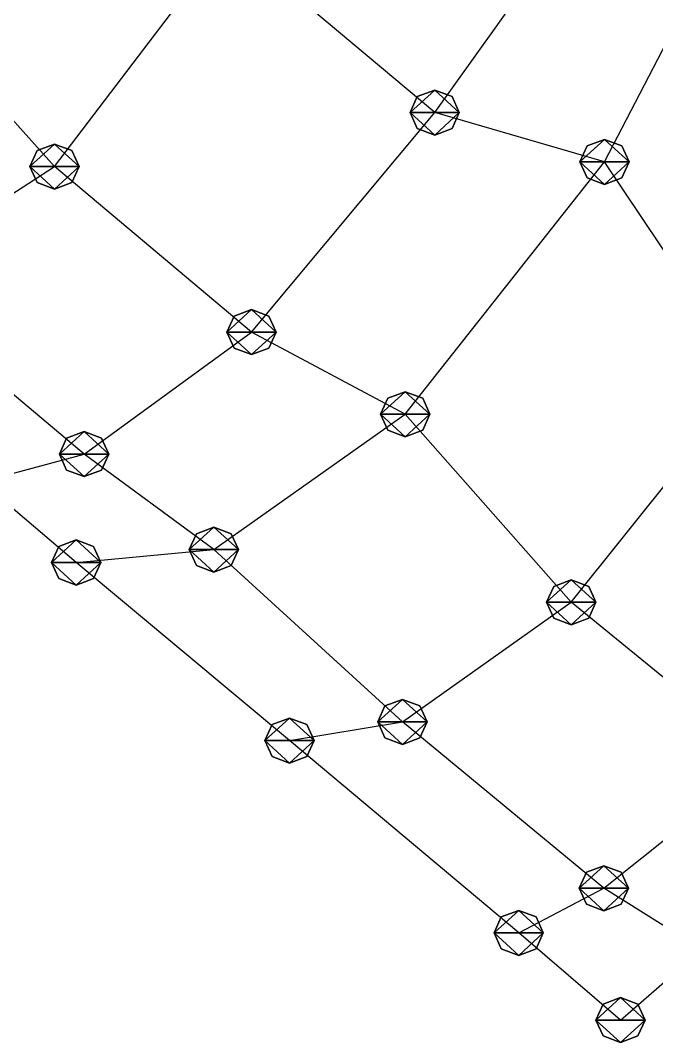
# Model space of a CAD drawing. Header units: metres. Extents: x -61 to 61, y -50 to 61.
# Drawn here: x -18.23 to 7.61, y -50.36 to -8.86 of the extents above; entities that cross this region are included whole.
import ezdxf

# ---------------------------------------------------------------- set-up
doc = ezdxf.new("R2010")
doc.units = ezdxf.units.M

msp = doc.modelspace()

# ---------------------------------------------------------------- linework, layer by layer
for p, q in [((-1.4071846, -12.596256, -199.47302), (4.7903996, -3.9383583, -205.21747)), ((5.4936676, -14.598179, -208.76689), (11.057318, -3.8435173, -219.91573)), ((-16.850391, -14.787197, -195.3823), (-9.816465, -5.531933, -196.38817)), ((-1.4071846, -12.596256, -199.47302), (-9.816465, -5.531933, -196.38817)), ((-16.850391, -14.787197, -195.3823), (-23.77369, -7.059376, -198.92365)), ((-2.1142912, -11.949816, -199.75958), (-2.4071846, -12.596256, -199.47302)), ((-2.1142912, -11.949816, -199.75958), (-2.4071846, -12.596256, -199.47302)), ((-1.4071846, -11.682051, -199.87828), (-2.1142912, -11.949816, -199.75958)), ((-1.4071846, -11.682051, -199.87828), (-2.1142912, -11.949816, -199.75958)), ((-0.7000779, -11.949816, -199.75958), (-1.4071846, -11.682051, -199.87828)), ((-0.7000779, -11.949816, -199.75958), (-1.4071846, -11.682051, -199.87828)), ((-0.40718472, -12.596256, -199.47302), (-0.7000779, -11.949816, -199.75958)), ((-0.40718472, -12.596256, -199.47302), (-0.7000779, -11.949816, -199.75958)), ((-8.845495, -21.511814, -198.3188), (-1.4071846, -12.596256, -199.47302)), ((-2.4071846, -12.596256, -199.47302), (-2.1142914, -13.242697, -199.18646)), ((-2.4071846, -12.596256, -199.47302), (-2.1142914, -13.242697, -199.18646)), ((5.4936676, -14.598179, -208.76689), (-1.4071846, -12.596256, -199.47302)), ((-0.7000779, -13.242697, -199.18646), (-0.40718472, -12.596256, -199.47302)), ((-0.7000779, -13.242697, -199.18646), (-0.40718472, -12.596256, -199.47302)), ((-2.1142914, -13.242697, -199.18646), (-1.4071846, -13.510462, -199.06776)), ((-2.1142914, -13.242697, -199.18646), (-1.4071846, -13.510462, -199.06776)), ((-1.4071846, -13.510462, -199.06776), (-0.7000779, -13.242697, -199.18646)), ((-1.4071846, -13.510462, -199.06776), (-0.7000779, -13.242697, -199.18646)), ((5.4936676, -13.683973, -209.17215), (4.786561, -13.951738, -209.05345)), ((5.4936676, -13.683973, -209.17215), (4.786561, -13.951738, -209.05345)), ((6.200774, -13.951738, -209.05345), (5.4936676, -13.683973, -209.17215)), ((6.200774, -13.951738, -209.05345), (5.4936676, -13.683973, -209.17215)), ((-16.850391, -13.872992, -195.78755), (-17.557499, -14.140757, -195.66885)), ((-16.850391, -13.872992, -195.78755), (-17.557499, -14.140757, -195.66885)), ((-16.143284, -14.140757, -195.66885), (-16.850391, -13.872992, -195.78755)), ((-16.143284, -14.140757, -195.66885), (-16.850391, -13.872992, -195.78755)), ((4.786561, -13.951738, -209.05345), (4.4936676, -14.598179, -208.76689)), ((4.786561, -13.951738, -209.05345), (4.4936676, -14.598179, -208.76689)), ((6.4936676, -14.598179, -208.76689), (6.200774, -13.951738, -209.05345)), ((6.4936676, -14.598179, -208.76689), (6.200774, -13.951738, -209.05345)), ((-17.557499, -14.140757, -195.66885), (-17.850391, -14.787197, -195.3823)), ((-17.557499, -14.140757, -195.66885), (-17.850391, -14.787197, -195.3823)), ((-15.850391, -14.787197, -195.3823), (-16.143284, -14.140757, -195.66885)), ((-15.850391, -14.787197, -195.3823), (-16.143284, -14.140757, -195.66885)), ((-24.0123, -19.437378, -203.35306), (-16.850391, -14.787197, -195.3823)), ((-17.850391, -14.787197, -195.3823), (-17.557499, -15.433638, -195.09573)), ((-17.850391, -14.787197, -195.3823), (-17.557499, -15.433638, -195.09573)), ((-8.845495, -21.511814, -198.3188), (-16.850391, -14.787197, -195.3823)), ((-16.143284, -15.433638, -195.09573), (-15.850391, -14.787197, -195.3823)), ((-16.143284, -15.433638, -195.09573), (-15.850391, -14.787197, -195.3823)), ((-2.6011562, -24.845654, -206.69055), (5.4936676, -14.598179, -208.76689)), ((4.4936676, -14.598179, -208.76689), (4.786561, -15.244619, -208.48033)), ((4.4936676, -14.598179, -208.76689), (4.786561, -15.244619, -208.48033)), ((11.388247, -23.412338, -204.04706), (5.4936676, -14.598179, -208.76689)), ((6.200774, -15.244619, -208.48033), (6.4936676, -14.598179, -208.76689)), ((6.200774, -15.244619, -208.48033), (6.4936676, -14.598179, -208.76689)), ((4.786561, -15.244619, -208.48033), (5.4936676, -15.512384, -208.36163)), ((4.786561, -15.244619, -208.48033), (5.4936676, -15.512384, -208.36163)), ((5.4936676, -15.512384, -208.36163), (6.200774, -15.244619, -208.48033)), ((5.4936676, -15.512384, -208.36163), (6.200774, -15.244619, -208.48033)), ((-17.557499, -15.433638, -195.09573), (-16.850391, -15.701403, -194.97704)), ((-17.557499, -15.433638, -195.09573), (-16.850391, -15.701403, -194.97704)), ((-16.850391, -15.701403, -194.97704), (-16.143284, -15.433638, -195.09573)), ((-16.850391, -15.701403, -194.97704), (-16.143284, -15.433638, -195.09573)), ((-15.647158, -26.46463, -206.42172), (-24.0123, -19.437378, -203.35306)), ((-8.845495, -20.597609, -198.72406), (-9.552602, -20.865374, -198.60536)), ((-8.845495, -20.597609, -198.72406), (-9.552602, -20.865374, -198.60536)), ((-8.138389, -20.865374, -198.60536), (-8.845495, -20.597609, -198.72406)), ((-8.138389, -20.865374, -198.60536), (-8.845495, -20.597609, -198.72406)), ((-9.552602, -20.865374, -198.60536), (-9.845495, -21.511814, -198.3188)), ((-9.552602, -20.865374, -198.60536), (-9.845495, -21.511814, -198.3188)), ((-7.845495, -21.511814, -198.3188), (-8.138389, -20.865374, -198.60536)), ((-7.845495, -21.511814, -198.3188), (-8.138389, -20.865374, -198.60536)), ((-15.647158, -26.46463, -206.42172), (-8.845495, -21.511814, -198.3188)), ((-9.845495, -21.511814, -198.3188), (-9.552602, -22.158255, -198.03224)), ((-9.845495, -21.511814, -198.3188), (-9.552602, -22.158255, -198.03224)), ((-2.6011562, -24.845654, -206.69055), (-8.845495, -21.511814, -198.3188)), ((-8.138389, -22.158255, -198.03224), (-7.845495, -21.511814, -198.3188)), ((-8.138389, -22.158255, -198.03224), (-7.845495, -21.511814, -198.3188)), ((-9.552602, -22.158255, -198.03224), (-8.845495, -22.42602, -197.91354)), ((-9.552602, -22.158255, -198.03224), (-8.845495, -22.42602, -197.91354)), ((-8.845495, -22.42602, -197.91354), (-8.138389, -22.158255, -198.03224)), ((-8.845495, -22.42602, -197.91354), (-8.138389, -22.158255, -198.03224)), ((4.141281, -32.48065, -202.92297), (11.388247, -23.412338, -204.04706)), ((-2.6011562, -23.931448, -207.09581), (-3.3082628, -24.199213, -206.97711)), ((-2.6011562, -23.931448, -207.09581), (-3.3082628, -24.199213, -206.97711)), ((-1.8940495, -24.199213, -206.97711), (-2.6011562, -23.931448, -207.09581)), ((-1.8940495, -24.199213, -206.97711), (-2.6011562, -23.931448, -207.09581)), ((-3.3082628, -24.199213, -206.97711), (-3.6011562, -24.845654, -206.69055)), ((-3.3082628, -24.199213, -206.97711), (-3.6011562, -24.845654, -206.69055)), ((-1.6011564, -24.845654, -206.69055), (-1.8940495, -24.199213, -206.97711)), ((-1.6011564, -24.845654, -206.69055), (-1.8940495, -24.199213, -206.97711)), ((-10.379143, -30.34386, -216.06886), (-2.6011562, -24.845654, -206.69055)), ((-3.6011562, -24.845654, -206.69055), (-3.308263, -25.492094, -206.40399)), ((-3.6011562, -24.845654, -206.69055), (-3.308263, -25.492094, -206.40399)), ((4.141281, -32.48065, -202.92297), (-2.6011562, -24.845654, -206.69055)), ((-1.8940495, -25.492094, -206.40399), (-1.6011564, -24.845654, -206.69055)), ((-1.8940495, -25.492094, -206.40399), (-1.6011564, -24.845654, -206.69055)), ((-15.647158, -25.550425, -206.82698), (-16.354265, -25.81819, -206.70828)), ((-15.647158, -25.550425, -206.82698), (-16.354265, -25.81819, -206.70828)), ((-14.940051, -25.81819, -206.70828), (-15.647158, -25.550425, -206.82698)), ((-14.940051, -25.81819, -206.70828), (-15.647158, -25.550425, -206.82698)), ((-3.308263, -25.492094, -206.40399), (-2.6011562, -25.75986, -206.2853)), ((-3.308263, -25.492094, -206.40399), (-2.6011562, -25.75986, -206.2853)), ((-2.6011562, -25.75986, -206.2853), (-1.8940495, -25.492094, -206.40399)), ((-2.6011562, -25.75986, -206.2853), (-1.8940495, -25.492094, -206.40399)), ((-16.354265, -25.81819, -206.70828), (-16.647158, -26.46463, -206.42172)), ((-16.354265, -25.81819, -206.70828), (-16.647158, -26.46463, -206.42172)), ((-14.647158, -26.46463, -206.42172), (-14.940051, -25.81819, -206.70828)), ((-14.647158, -26.46463, -206.42172), (-14.940051, -25.81819, -206.70828)), ((-19.825417, -27.583336, -217.75766), (-15.647158, -26.46463, -206.42172)), ((-16.647158, -26.46463, -206.42172), (-16.354265, -27.11107, -206.13516)), ((-16.647158, -26.46463, -206.42172), (-16.354265, -27.11107, -206.13516)), ((-10.379143, -30.34386, -216.06886), (-15.647158, -26.46463, -206.42172)), ((-14.940051, -27.11107, -206.13516), (-14.647158, -26.46463, -206.42172)), ((-14.940051, -27.11107, -206.13516), (-14.647158, -26.46463, -206.42172)), ((-16.354265, -27.11107, -206.13516), (-15.647158, -27.378836, -206.01646)), ((-16.354265, -27.11107, -206.13516), (-15.647158, -27.378836, -206.01646)), ((-15.647158, -27.378836, -206.01646), (-14.940051, -27.11107, -206.13516)), ((-15.647158, -27.378836, -206.01646), (-14.940051, -27.11107, -206.13516)), ((-15.971664, -30.86562, -231.71573), (-19.825417, -27.583336, -217.75766)), ((-10.379143, -29.429655, -216.47412), (-11.086249, -29.69742, -216.35542)), ((-10.379143, -29.429655, -216.47412), (-11.086249, -29.69742, -216.35542)), ((-9.672036, -29.69742, -216.35542), (-10.379143, -29.429655, -216.47412)), ((-9.672036, -29.69742, -216.35542), (-10.379143, -29.429655, -216.47412)), ((-11.086249, -29.69742, -216.35542), (-11.379143, -30.34386, -216.06886)), ((-11.086249, -29.69742, -216.35542), (-11.379143, -30.34386, -216.06886)), ((-9.379143, -30.34386, -216.06886), (-9.672036, -29.69742, -216.35542)), ((-9.379143, -30.34386, -216.06886), (-9.672036, -29.69742, -216.35542)), ((-16.678772, -30.21918, -232.00229), (-16.971664, -30.86562, -231.71573)), ((-16.678772, -30.21918, -232.00229), (-16.971664, -30.86562, -231.71573)), ((-15.971664, -29.951414, -232.12099), (-16.678772, -30.21918, -232.00229)), ((-15.971664, -29.951414, -232.12099), (-16.678772, -30.21918, -232.00229)), ((-15.264558, -30.21918, -232.00229), (-15.971664, -29.951414, -232.12099)), ((-15.264558, -30.21918, -232.00229), (-15.971664, -29.951414, -232.12099)), ((-14.971664, -30.86562, -231.71573), (-15.264558, -30.21918, -232.00229)), ((-14.971664, -30.86562, -231.71573), (-15.264558, -30.21918, -232.00229)), ((-15.971664, -30.86562, -231.71573), (-10.379143, -30.34386, -216.06886)), ((-11.379143, -30.34386, -216.06886), (-11.086249, -30.990301, -215.7823)), ((-11.379143, -30.34386, -216.06886), (-11.086249, -30.990301, -215.7823)), ((-2.718544, -37.337456, -211.03268), (-10.379143, -30.34386, -216.06886)), ((-9.672036, -30.990301, -215.7823), (-9.379143, -30.34386, -216.06886)), ((-9.672036, -30.990301, -215.7823), (-9.379143, -30.34386, -216.06886)), ((-16.971664, -30.86562, -231.71573), (-16.678772, -31.51206, -231.42917)), ((-16.971664, -30.86562, -231.71573), (-16.678772, -31.51206, -231.42917)), ((-7.30427, -38.095177, -222.25201), (-15.971664, -30.86562, -231.71573)), ((-15.264558, -31.51206, -231.42917), (-14.971664, -30.86562, -231.71573)), ((-15.264558, -31.51206, -231.42917), (-14.971664, -30.86562, -231.71573)), ((-11.086249, -30.990301, -215.7823), (-10.379143, -31.258066, -215.6636)), ((-11.086249, -30.990301, -215.7823), (-10.379143, -31.258066, -215.6636)), ((-10.379143, -31.258066, -215.6636), (-9.672036, -30.990301, -215.7823)), ((-10.379143, -31.258066, -215.6636), (-9.672036, -30.990301, -215.7823)), ((-16.678772, -31.51206, -231.42917), (-15.971664, -31.779825, -231.31047)), ((-16.678772, -31.51206, -231.42917), (-15.971664, -31.779825, -231.31047)), ((-15.971664, -31.779825, -231.31047), (-15.264558, -31.51206, -231.42917)), ((-15.971664, -31.779825, -231.31047), (-15.264558, -31.51206, -231.42917)), ((3.4341745, -31.834211, -203.20953), (3.1412811, -32.48065, -202.92297)), ((3.4341745, -31.834211, -203.20953), (3.1412811, -32.48065, -202.92297)), ((4.141281, -31.566446, -203.32823), (3.4341745, -31.834211, -203.20953)), ((4.141281, -31.566446, -203.32823), (3.4341745, -31.834211, -203.20953)), ((4.8483877, -31.834211, -203.20953), (4.141281, -31.566446, -203.32823)), ((4.8483877, -31.834211, -203.20953), (4.141281, -31.566446, -203.32823)), ((5.141281, -32.48065, -202.92297), (4.8483877, -31.834211, -203.20953)), ((5.141281, -32.48065, -202.92297), (4.8483877, -31.834211, -203.20953)), ((-2.718544, -37.337456, -211.03268), (4.141281, -32.48065, -202.92297)), ((3.1412811, -32.48065, -202.92297), (3.4341743, -33.127094, -202.63641)), ((3.1412811, -32.48065, -202.92297), (3.4341743, -33.127094, -202.63641)), ((11.974779, -38.883255, -206.29053), (4.141281, -32.48065, -202.92297)), ((4.8483877, -33.127094, -202.63641), (5.141281, -32.48065, -202.92297)), ((4.8483877, -33.127094, -202.63641), (5.141281, -32.48065, -202.92297)), ((3.4341743, -33.127094, -202.63641), (4.141281, -33.394855, -202.51772)), ((3.4341743, -33.127094, -202.63641), (4.141281, -33.394855, -202.51772)), ((4.141281, -33.394855, -202.51772), (4.8483877, -33.127094, -202.63641)), ((4.141281, -33.394855, -202.51772), (4.8483877, -33.127094, -202.63641)), ((-2.718544, -36.423252, -211.43794), (-3.4256506, -36.691013, -211.31924)), ((-2.718544, -36.423252, -211.43794), (-3.4256506, -36.691013, -211.31924)), ((-2.0114374, -36.691013, -211.31924), (-2.718544, -36.423252, -211.43794)), ((-2.0114374, -36.691013, -211.31924), (-2.718544, -36.423252, -211.43794)), ((-3.4256506, -36.691013, -211.31924), (-3.718544, -37.337456, -211.03268)), ((-3.4256506, -36.691013, -211.31924), (-3.718544, -37.337456, -211.03268)), ((-1.7185441, -37.337456, -211.03268), (-2.0114374, -36.691013, -211.31924)), ((-1.7185441, -37.337456, -211.03268), (-2.0114374, -36.691013, -211.31924)), ((-7.30427, -37.180973, -222.65727), (-8.011376, -37.448734, -222.53857)), ((-7.30427, -37.180973, -222.65727), (-8.011376, -37.448734, -222.53857)), ((-6.597163, -37.448734, -222.53857), (-7.30427, -37.180973, -222.65727)), ((-6.597163, -37.448734, -222.53857), (-7.30427, -37.180973, -222.65727)), ((-7.30427, -38.095177, -222.25201), (-2.718544, -37.337456, -211.03268)), ((-3.718544, -37.337456, -211.03268), (-3.4256508, -37.9839, -210.74612)), ((-3.718544, -37.337456, -211.03268), (-3.4256508, -37.9839, -210.74612)), ((5.462243, -44.09006, -214.44725), (-2.718544, -37.337456, -211.03268)), ((-2.0114374, -37.9839, -210.74612), (-1.7185441, -37.337456, -211.03268)), ((-2.0114374, -37.9839, -210.74612), (-1.7185441, -37.337456, -211.03268)), ((-8.011376, -37.448734, -222.53857), (-8.30427, -38.095177, -222.25201)), ((-8.011376, -37.448734, -222.53857), (-8.30427, -38.095177, -222.25201)), ((-6.30427, -38.095177, -222.25201), (-6.597163, -37.448734, -222.53857)), ((-6.30427, -38.095177, -222.25201), (-6.597163, -37.448734, -222.53857)), ((-8.30427, -38.095177, -222.25201), (-8.011376, -38.74162, -221.96545)), ((-8.30427, -38.095177, -222.25201), (-8.011376, -38.74162, -221.96545)), ((2.0050507, -45.90333, -225.91037), (-7.30427, -38.095177, -222.25201)), ((-6.597163, -38.74162, -221.96545), (-6.30427, -38.095177, -222.25201)), ((-6.597163, -38.74162, -221.96545), (-6.30427, -38.095177, -222.25201)), ((-3.4256508, -37.9839, -210.74612), (-2.718544, -38.25166, -210.62743)), ((-3.4256508, -37.9839, -210.74612), (-2.718544, -38.25166, -210.62743)), ((-2.718544, -38.25166, -210.62743), (-2.0114374, -37.9839, -210.74612)), ((-2.718544, -38.25166, -210.62743), (-2.0114374, -37.9839, -210.74612)), ((-8.011376, -38.74162, -221.96545), (-7.30427, -39.00938, -221.84676)), ((-8.011376, -38.74162, -221.96545), (-7.30427, -39.00938, -221.84676)), ((-7.30427, -39.00938, -221.84676), (-6.597163, -38.74162, -221.96545)), ((-7.30427, -39.00938, -221.84676), (-6.597163, -38.74162, -221.96545)), ((5.462243, -44.09006, -214.44725), (11.974779, -38.883255, -206.29053)), ((4.7551365, -43.44362, -214.73381), (4.462243, -44.09006, -214.44725)), ((4.7551365, -43.44362, -214.73381), (4.462243, -44.09006, -214.44725)), ((5.462243, -43.175858, -214.85251), (4.7551365, -43.44362, -214.73381)), ((5.462243, -43.175858, -214.85251), (4.7551365, -43.44362, -214.73381)), ((6.1693497, -43.44362, -214.73381), (5.462243, -43.175858, -214.85251)), ((6.1693497, -43.44362, -214.73381), (5.462243, -43.175858, -214.85251)), ((6.462243, -44.09006, -214.44725), (6.1693497, -43.44362, -214.73381)), ((6.462243, -44.09006, -214.44725), (6.1693497, -43.44362, -214.73381)), ((2.0050507, -45.90333, -225.91037), (5.462243, -44.09006, -214.44725)), ((4.462243, -44.09006, -214.44725), (4.7551365, -44.736504, -214.16069)), ((4.462243, -44.09006, -214.44725), (4.7551365, -44.736504, -214.16069)), ((9.432713, -46.580746, -224.92604), (5.462243, -44.09006, -214.44725)), ((6.1693497, -44.736504, -214.16069), (6.462243, -44.09006, -214.44725)), ((6.1693497, -44.736504, -214.16069), (6.462243, -44.09006, -214.44725)), ((4.7551365, -44.736504, -214.16069), (5.462243, -45.004265, -214.04199)), ((4.7551365, -44.736504, -214.16069), (5.462243, -45.004265, -214.04199)), ((5.462243, -45.004265, -214.04199), (6.1693497, -44.736504, -214.16069)), ((5.462243, -45.004265, -214.04199), (6.1693497, -44.736504, -214.16069)), ((2.0050507, -44.98913, -226.31563), (1.297944, -45.25689, -226.19693)), ((2.0050507, -44.98913, -226.31563), (1.297944, -45.25689, -226.19693)), ((2.7121572, -45.25689, -226.19693), (2.0050507, -44.98913, -226.31563)), ((2.7121572, -45.25689, -226.19693), (2.0050507, -44.98913, -226.31563)), ((1.297944, -45.25689, -226.19693), (1.0050507, -45.90333, -225.91037)), ((1.297944, -45.25689, -226.19693), (1.0050507, -45.90333, -225.91037)), ((3.0050507, -45.90333, -225.91037), (2.7121572, -45.25689, -226.19693)), ((3.0050507, -45.90333, -225.91037), (2.7121572, -45.25689, -226.19693)), ((1.0050507, -45.90333, -225.91037), (1.2979438, -46.549774, -225.62381)), ((1.0050507, -45.90333, -225.91037), (1.2979438, -46.549774, -225.62381)), ((6.1429596, -49.443314, -239.82823), (2.0050507, -45.90333, -225.91037)), ((2.7121572, -46.549774, -225.62381), (3.0050507, -45.90333, -225.91037)), ((2.7121572, -46.549774, -225.62381), (3.0050507, -45.90333, -225.91037)), ((1.2979438, -46.549774, -225.62381), (2.0050507, -46.817535, -225.50511)), ((1.2979438, -46.549774, -225.62381), (2.0050507, -46.817535, -225.50511)), ((2.0050507, -46.817535, -225.50511), (2.7121572, -46.549774, -225.62381)), ((2.0050507, -46.817535, -225.50511), (2.7121572, -46.549774, -225.62381)), ((6.1429596, -49.443314, -239.82823), (9.432713, -46.580746, -224.92604)), ((6.1429596, -48.52911, -240.23349), (5.435853, -48.79687, -240.11479)), ((6.1429596, -48.52911, -240.23349), (5.435853, -48.79687, -240.11479)), ((6.850066, -48.79687, -240.11479), (6.1429596, -48.52911, -240.23349)), ((6.850066, -48.79687, -240.11479), (6.1429596, -48.52911, -240.23349)), ((5.435853, -48.79687, -240.11479), (5.1429596, -49.443314, -239.82823)), ((5.435853, -48.79687, -240.11479), (5.1429596, -49.443314, -239.82823)), ((7.1429596, -49.443314, -239.82823), (6.850066, -48.79687, -240.11479)), ((7.1429596, -49.443314, -239.82823), (6.850066, -48.79687, -240.11479)), ((5.1429596, -49.443314, -239.82823), (5.435853, -50.089756, -239.54167)), ((5.1429596, -49.443314, -239.82823), (5.435853, -50.089756, -239.54167)), ((6.850066, -50.089756, -239.54167), (7.1429596, -49.443314, -239.82823)), ((6.850066, -50.089756, -239.54167), (7.1429596, -49.443314, -239.82823)), ((5.435853, -50.089756, -239.54167), (6.1429596, -50.357517, -239.42297)), ((5.435853, -50.089756, -239.54167), (6.1429596, -50.357517, -239.42297)), ((6.1429596, -50.357517, -239.42297), (6.850066, -50.089756, -239.54167)), ((6.1429596, -50.357517, -239.42297), (6.850066, -50.089756, -239.54167))]:
    msp.add_line(p, q)
for points in [[(-2.4071846, -12.596256, -199.47302), (-2.1142912, -11.949816, -199.75958), (-1.4071846, -11.682051, -199.87828), (-1.4070846, -11.681951, -199.87817)], [(-2.4071846, -12.596256, -199.47302), (-2.1142912, -11.949816, -199.75958), (-1.4071846, -11.682051, -199.87828), (-1.4070846, -11.681951, -199.87817)], [(-2.4071846, -12.596256, -199.47302), (-1.4071846, -11.682051, -199.87828), (-0.40718472, -12.596256, -199.47302), (-0.40708473, -12.596156, -199.47292)], [(-2.4071846, -12.596256, -199.47302), (-1.4071846, -11.682051, -199.87828), (-0.40718472, -12.596256, -199.47302), (-0.40708473, -12.596156, -199.47292)], [(-1.4071846, -11.682051, -199.87828), (-0.7000779, -11.949816, -199.75958), (-0.40718472, -12.596256, -199.47302), (-0.40708473, -12.596156, -199.47292)], [(-1.4071846, -11.682051, -199.87828), (-0.7000779, -11.949816, -199.75958), (-0.40718472, -12.596256, -199.47302), (-0.40708473, -12.596156, -199.47292)], [(-1.4071846, -13.510462, -199.06776), (-2.1142914, -13.242697, -199.18646), (-2.4071846, -12.596256, -199.47302), (-2.4070847, -12.596156, -199.47292)], [(-0.40718472, -12.596256, -199.47302), (-1.4071846, -13.510462, -199.06776), (-2.4071846, -12.596256, -199.47302), (-2.4070847, -12.596156, -199.47292)], [(-1.4071846, -13.510462, -199.06776), (-2.1142914, -13.242697, -199.18646), (-2.4071846, -12.596256, -199.47302), (-2.4070847, -12.596156, -199.47292)], [(-0.40718472, -12.596256, -199.47302), (-1.4071846, -13.510462, -199.06776), (-2.4071846, -12.596256, -199.47302), (-2.4070847, -12.596156, -199.47292)], [(-0.40718472, -12.596256, -199.47302), (-0.7000779, -13.242697, -199.18646), (-1.4071846, -13.510462, -199.06776), (-1.4070846, -13.510362, -199.06766)], [(-0.40718472, -12.596256, -199.47302), (-0.7000779, -13.242697, -199.18646), (-1.4071846, -13.510462, -199.06776), (-1.4070846, -13.510362, -199.06766)], [(4.4936676, -14.598179, -208.76689), (4.786561, -13.951738, -209.05345), (5.4936676, -13.683973, -209.17215), (5.4937677, -13.683873, -209.17204)], [(4.4936676, -14.598179, -208.76689), (4.786561, -13.951738, -209.05345), (5.4936676, -13.683973, -209.17215), (5.4937677, -13.683873, -209.17204)], [(4.4936676, -14.598179, -208.76689), (5.4936676, -13.683973, -209.17215), (6.4936676, -14.598179, -208.76689), (6.4937677, -14.598079, -208.76678)], [(4.4936676, -14.598179, -208.76689), (5.4936676, -13.683973, -209.17215), (6.4936676, -14.598179, -208.76689), (6.4937677, -14.598079, -208.76678)], [(5.4936676, -13.683973, -209.17215), (6.200774, -13.951738, -209.05345), (6.4936676, -14.598179, -208.76689), (6.4937677, -14.598079, -208.76678)], [(5.4936676, -13.683973, -209.17215), (6.200774, -13.951738, -209.05345), (6.4936676, -14.598179, -208.76689), (6.4937677, -14.598079, -208.76678)], [(-17.850391, -14.787197, -195.3823), (-17.557499, -14.140757, -195.66885), (-16.850391, -13.872992, -195.78755), (-16.850292, -13.872891, -195.78745)], [(-17.850391, -14.787197, -195.3823), (-17.557499, -14.140757, -195.66885), (-16.850391, -13.872992, -195.78755), (-16.850292, -13.872891, -195.78745)], [(-17.850391, -14.787197, -195.3823), (-16.850391, -13.872992, -195.78755), (-15.850391, -14.787197, -195.3823), (-15.850291, -14.787097, -195.38219)], [(-17.850391, -14.787197, -195.3823), (-16.850391, -13.872992, -195.78755), (-15.850391, -14.787197, -195.3823), (-15.850291, -14.787097, -195.38219)], [(-16.850391, -13.872992, -195.78755), (-16.143284, -14.140757, -195.66885), (-15.850391, -14.787197, -195.3823), (-15.850291, -14.787097, -195.38219)], [(-16.850391, -13.872992, -195.78755), (-16.143284, -14.140757, -195.66885), (-15.850391, -14.787197, -195.3823), (-15.850291, -14.787097, -195.38219)], [(-16.850391, -15.701403, -194.97704), (-17.557499, -15.433638, -195.09573), (-17.850391, -14.787197, -195.3823), (-17.850292, -14.787097, -195.38219)], [(-15.850391, -14.787197, -195.3823), (-16.850391, -15.701403, -194.97704), (-17.850391, -14.787197, -195.3823), (-17.850292, -14.787097, -195.38219)], [(-16.850391, -15.701403, -194.97704), (-17.557499, -15.433638, -195.09573), (-17.850391, -14.787197, -195.3823), (-17.850292, -14.787097, -195.38219)], [(-15.850391, -14.787197, -195.3823), (-16.850391, -15.701403, -194.97704), (-17.850391, -14.787197, -195.3823), (-17.850292, -14.787097, -195.38219)], [(-15.850391, -14.787197, -195.3823), (-16.143284, -15.433638, -195.09573), (-16.850391, -15.701403, -194.97704), (-16.850292, -15.701303, -194.97693)], [(-15.850391, -14.787197, -195.3823), (-16.143284, -15.433638, -195.09573), (-16.850391, -15.701403, -194.97704), (-16.850292, -15.701303, -194.97693)], [(5.4936676, -15.512384, -208.36163), (4.786561, -15.244619, -208.48033), (4.4936676, -14.598179, -208.76689), (4.4937677, -14.598079, -208.76678)], [(6.4936676, -14.598179, -208.76689), (5.4936676, -15.512384, -208.36163), (4.4936676, -14.598179, -208.76689), (4.4937677, -14.598079, -208.76678)], [(5.4936676, -15.512384, -208.36163), (4.786561, -15.244619, -208.48033), (4.4936676, -14.598179, -208.76689), (4.4937677, -14.598079, -208.76678)], [(6.4936676, -14.598179, -208.76689), (5.4936676, -15.512384, -208.36163), (4.4936676, -14.598179, -208.76689), (4.4937677, -14.598079, -208.76678)], [(6.4936676, -14.598179, -208.76689), (6.200774, -15.244619, -208.48033), (5.4936676, -15.512384, -208.36163), (5.4937677, -15.512284, -208.36153)], [(6.4936676, -14.598179, -208.76689), (6.200774, -15.244619, -208.48033), (5.4936676, -15.512384, -208.36163), (5.4937677, -15.512284, -208.36153)], [(-9.845495, -21.511814, -198.3188), (-9.552602, -20.865374, -198.60536), (-8.845495, -20.597609, -198.72406), (-8.845395, -20.59751, -198.72395)], [(-9.845495, -21.511814, -198.3188), (-9.552602, -20.865374, -198.60536), (-8.845495, -20.597609, -198.72406), (-8.845395, -20.59751, -198.72395)], [(-9.845495, -21.511814, -198.3188), (-8.845495, -20.597609, -198.72406), (-7.845495, -21.511814, -198.3188), (-7.845395, -21.511715, -198.3187)], [(-9.845495, -21.511814, -198.3188), (-8.845495, -20.597609, -198.72406), (-7.845495, -21.511814, -198.3188), (-7.845395, -21.511715, -198.3187)], [(-8.845495, -20.597609, -198.72406), (-8.138389, -20.865374, -198.60536), (-7.845495, -21.511814, -198.3188), (-7.845395, -21.511715, -198.3187)], [(-8.845495, -20.597609, -198.72406), (-8.138389, -20.865374, -198.60536), (-7.845495, -21.511814, -198.3188), (-7.845395, -21.511715, -198.3187)], [(-8.845495, -22.42602, -197.91354), (-9.552602, -22.158255, -198.03224), (-9.845495, -21.511814, -198.3188), (-9.845395, -21.511715, -198.3187)], [(-7.845495, -21.511814, -198.3188), (-8.845495, -22.42602, -197.91354), (-9.845495, -21.511814, -198.3188), (-9.845395, -21.511715, -198.3187)], [(-8.845495, -22.42602, -197.91354), (-9.552602, -22.158255, -198.03224), (-9.845495, -21.511814, -198.3188), (-9.845395, -21.511715, -198.3187)], [(-7.845495, -21.511814, -198.3188), (-8.845495, -22.42602, -197.91354), (-9.845495, -21.511814, -198.3188), (-9.845395, -21.511715, -198.3187)], [(-7.845495, -21.511814, -198.3188), (-8.138389, -22.158255, -198.03224), (-8.845495, -22.42602, -197.91354), (-8.845395, -22.42592, -197.91344)], [(-7.845495, -21.511814, -198.3188), (-8.138389, -22.158255, -198.03224), (-8.845495, -22.42602, -197.91354), (-8.845395, -22.42592, -197.91344)], [(-3.6011562, -24.845654, -206.69055), (-3.3082628, -24.199213, -206.97711), (-2.6011562, -23.931448, -207.09581), (-2.6010563, -23.931349, -207.0957)], [(-3.6011562, -24.845654, -206.69055), (-3.3082628, -24.199213, -206.97711), (-2.6011562, -23.931448, -207.09581), (-2.6010563, -23.931349, -207.0957)], [(-3.6011562, -24.845654, -206.69055), (-2.6011562, -23.931448, -207.09581), (-1.6011564, -24.845654, -206.69055), (-1.6010563, -24.845554, -206.69044)], [(-3.6011562, -24.845654, -206.69055), (-2.6011562, -23.931448, -207.09581), (-1.6011564, -24.845654, -206.69055), (-1.6010563, -24.845554, -206.69044)], [(-2.6011562, -23.931448, -207.09581), (-1.8940495, -24.199213, -206.97711), (-1.6011564, -24.845654, -206.69055), (-1.6010563, -24.845554, -206.69044)], [(-2.6011562, -23.931448, -207.09581), (-1.8940495, -24.199213, -206.97711), (-1.6011564, -24.845654, -206.69055), (-1.6010563, -24.845554, -206.69044)], [(-2.6011562, -25.75986, -206.2853), (-3.308263, -25.492094, -206.40399), (-3.6011562, -24.845654, -206.69055), (-3.6010563, -24.845554, -206.69044)], [(-1.6011564, -24.845654, -206.69055), (-2.6011562, -25.75986, -206.2853), (-3.6011562, -24.845654, -206.69055), (-3.6010563, -24.845554, -206.69044)], [(-2.6011562, -25.75986, -206.2853), (-3.308263, -25.492094, -206.40399), (-3.6011562, -24.845654, -206.69055), (-3.6010563, -24.845554, -206.69044)], [(-1.6011564, -24.845654, -206.69055), (-2.6011562, -25.75986, -206.2853), (-3.6011562, -24.845654, -206.69055), (-3.6010563, -24.845554, -206.69044)], [(-1.6011564, -24.845654, -206.69055), (-1.8940495, -25.492094, -206.40399), (-2.6011562, -25.75986, -206.2853), (-2.6010563, -25.75976, -206.28519)], [(-1.6011564, -24.845654, -206.69055), (-1.8940495, -25.492094, -206.40399), (-2.6011562, -25.75986, -206.2853), (-2.6010563, -25.75976, -206.28519)], [(-16.647158, -26.46463, -206.42172), (-16.354265, -25.81819, -206.70828), (-15.647158, -25.550425, -206.82698), (-15.647058, -25.550325, -206.82687)], [(-16.647158, -26.46463, -206.42172), (-16.354265, -25.81819, -206.70828), (-15.647158, -25.550425, -206.82698), (-15.647058, -25.550325, -206.82687)], [(-16.647158, -26.46463, -206.42172), (-15.647158, -25.550425, -206.82698), (-14.647158, -26.46463, -206.42172), (-14.647058, -26.46453, -206.42162)], [(-16.647158, -26.46463, -206.42172), (-15.647158, -25.550425, -206.82698), (-14.647158, -26.46463, -206.42172), (-14.647058, -26.46453, -206.42162)], [(-15.647158, -25.550425, -206.82698), (-14.940051, -25.81819, -206.70828), (-14.647158, -26.46463, -206.42172), (-14.647058, -26.46453, -206.42162)], [(-15.647158, -25.550425, -206.82698), (-14.940051, -25.81819, -206.70828), (-14.647158, -26.46463, -206.42172), (-14.647058, -26.46453, -206.42162)], [(-15.647158, -27.378836, -206.01646), (-16.354265, -27.11107, -206.13516), (-16.647158, -26.46463, -206.42172), (-16.647058, -26.46453, -206.42162)], [(-14.647158, -26.46463, -206.42172), (-15.647158, -27.378836, -206.01646), (-16.647158, -26.46463, -206.42172), (-16.647058, -26.46453, -206.42162)], [(-15.647158, -27.378836, -206.01646), (-16.354265, -27.11107, -206.13516), (-16.647158, -26.46463, -206.42172), (-16.647058, -26.46453, -206.42162)], [(-14.647158, -26.46463, -206.42172), (-15.647158, -27.378836, -206.01646), (-16.647158, -26.46463, -206.42172), (-16.647058, -26.46453, -206.42162)], [(-14.647158, -26.46463, -206.42172), (-14.940051, -27.11107, -206.13516), (-15.647158, -27.378836, -206.01646), (-15.647058, -27.378736, -206.01636)], [(-14.647158, -26.46463, -206.42172), (-14.940051, -27.11107, -206.13516), (-15.647158, -27.378836, -206.01646), (-15.647058, -27.378736, -206.01636)], [(-11.379143, -30.34386, -216.06886), (-11.086249, -29.69742, -216.35542), (-10.379143, -29.429655, -216.47412), (-10.379043, -29.429556, -216.47401)], [(-11.379143, -30.34386, -216.06886), (-11.086249, -29.69742, -216.35542), (-10.379143, -29.429655, -216.47412), (-10.379043, -29.429556, -216.47401)], [(-11.379143, -30.34386, -216.06886), (-10.379143, -29.429655, -216.47412), (-9.379143, -30.34386, -216.06886), (-9.379043, -30.343761, -216.06876)], [(-11.379143, -30.34386, -216.06886), (-10.379143, -29.429655, -216.47412), (-9.379143, -30.34386, -216.06886), (-9.379043, -30.343761, -216.06876)], [(-10.379143, -29.429655, -216.47412), (-9.672036, -29.69742, -216.35542), (-9.379143, -30.34386, -216.06886), (-9.379043, -30.343761, -216.06876)], [(-10.379143, -29.429655, -216.47412), (-9.672036, -29.69742, -216.35542), (-9.379143, -30.34386, -216.06886), (-9.379043, -30.343761, -216.06876)], [(-16.971664, -30.86562, -231.71573), (-16.678772, -30.21918, -232.00229), (-15.971664, -29.951414, -232.12099), (-15.971564, -29.951315, -232.12088)], [(-16.971664, -30.86562, -231.71573), (-16.678772, -30.21918, -232.00229), (-15.971664, -29.951414, -232.12099), (-15.971564, -29.951315, -232.12088)], [(-16.971664, -30.86562, -231.71573), (-15.971664, -29.951414, -232.12099), (-14.971664, -30.86562, -231.71573), (-14.971564, -30.86552, -231.71562)], [(-16.971664, -30.86562, -231.71573), (-15.971664, -29.951414, -232.12099), (-14.971664, -30.86562, -231.71573), (-14.971564, -30.86552, -231.71562)], [(-15.971664, -29.951414, -232.12099), (-15.264558, -30.21918, -232.00229), (-14.971664, -30.86562, -231.71573), (-14.971564, -30.86552, -231.71562)], [(-15.971664, -29.951414, -232.12099), (-15.264558, -30.21918, -232.00229), (-14.971664, -30.86562, -231.71573), (-14.971564, -30.86552, -231.71562)], [(-10.379143, -31.258066, -215.6636), (-11.086249, -30.990301, -215.7823), (-11.379143, -30.34386, -216.06886), (-11.379043, -30.343761, -216.06876)], [(-9.379143, -30.34386, -216.06886), (-10.379143, -31.258066, -215.6636), (-11.379143, -30.34386, -216.06886), (-11.379043, -30.343761, -216.06876)], [(-10.379143, -31.258066, -215.6636), (-11.086249, -30.990301, -215.7823), (-11.379143, -30.34386, -216.06886), (-11.379043, -30.343761, -216.06876)], [(-9.379143, -30.34386, -216.06886), (-10.379143, -31.258066, -215.6636), (-11.379143, -30.34386, -216.06886), (-11.379043, -30.343761, -216.06876)], [(-9.379143, -30.34386, -216.06886), (-9.672036, -30.990301, -215.7823), (-10.379143, -31.258066, -215.6636), (-10.379043, -31.257967, -215.6635)], [(-9.379143, -30.34386, -216.06886), (-9.672036, -30.990301, -215.7823), (-10.379143, -31.258066, -215.6636), (-10.379043, -31.257967, -215.6635)], [(-15.971664, -31.779825, -231.31047), (-16.678772, -31.51206, -231.42917), (-16.971664, -30.86562, -231.71573), (-16.971565, -30.86552, -231.71562)], [(-14.971664, -30.86562, -231.71573), (-15.971664, -31.779825, -231.31047), (-16.971664, -30.86562, -231.71573), (-16.971565, -30.86552, -231.71562)], [(-15.971664, -31.779825, -231.31047), (-16.678772, -31.51206, -231.42917), (-16.971664, -30.86562, -231.71573), (-16.971565, -30.86552, -231.71562)], [(-14.971664, -30.86562, -231.71573), (-15.971664, -31.779825, -231.31047), (-16.971664, -30.86562, -231.71573), (-16.971565, -30.86552, -231.71562)], [(-14.971664, -30.86562, -231.71573), (-15.264558, -31.51206, -231.42917), (-15.971664, -31.779825, -231.31047), (-15.971564, -31.779726, -231.31036)], [(-14.971664, -30.86562, -231.71573), (-15.264558, -31.51206, -231.42917), (-15.971664, -31.779825, -231.31047), (-15.971564, -31.779726, -231.31036)], [(3.1412811, -32.48065, -202.92297), (3.4341745, -31.834211, -203.20953), (4.141281, -31.566446, -203.32823), (4.1413813, -31.566347, -203.32812)], [(3.1412811, -32.48065, -202.92297), (3.4341745, -31.834211, -203.20953), (4.141281, -31.566446, -203.32823), (4.1413813, -31.566347, -203.32812)], [(3.1412811, -32.48065, -202.92297), (4.141281, -31.566446, -203.32823), (5.141281, -32.48065, -202.92297), (5.1413813, -32.480553, -202.92287)], [(3.1412811, -32.48065, -202.92297), (4.141281, -31.566446, -203.32823), (5.141281, -32.48065, -202.92297), (5.1413813, -32.480553, -202.92287)], [(4.141281, -31.566446, -203.32823), (4.8483877, -31.834211, -203.20953), (5.141281, -32.48065, -202.92297), (5.1413813, -32.480553, -202.92287)], [(4.141281, -31.566446, -203.32823), (4.8483877, -31.834211, -203.20953), (5.141281, -32.48065, -202.92297), (5.1413813, -32.480553, -202.92287)], [(4.141281, -33.394855, -202.51772), (3.4341743, -33.127094, -202.63641), (3.1412811, -32.48065, -202.92297), (3.141381, -32.480553, -202.92287)], [(5.141281, -32.48065, -202.92297), (4.141281, -33.394855, -202.51772), (3.1412811, -32.48065, -202.92297), (3.141381, -32.480553, -202.92287)], [(4.141281, -33.394855, -202.51772), (3.4341743, -33.127094, -202.63641), (3.1412811, -32.48065, -202.92297), (3.141381, -32.480553, -202.92287)], [(5.141281, -32.48065, -202.92297), (4.141281, -33.394855, -202.51772), (3.1412811, -32.48065, -202.92297), (3.141381, -32.480553, -202.92287)], [(5.141281, -32.48065, -202.92297), (4.8483877, -33.127094, -202.63641), (4.141281, -33.394855, -202.51772), (4.1413813, -33.394756, -202.51761)], [(5.141281, -32.48065, -202.92297), (4.8483877, -33.127094, -202.63641), (4.141281, -33.394855, -202.51772), (4.1413813, -33.394756, -202.51761)], [(-3.718544, -37.337456, -211.03268), (-3.4256506, -36.691013, -211.31924), (-2.718544, -36.423252, -211.43794), (-2.718444, -36.423153, -211.43784)], [(-3.718544, -37.337456, -211.03268), (-3.4256506, -36.691013, -211.31924), (-2.718544, -36.423252, -211.43794), (-2.718444, -36.423153, -211.43784)], [(-3.718544, -37.337456, -211.03268), (-2.718544, -36.423252, -211.43794), (-1.7185441, -37.337456, -211.03268), (-1.7184441, -37.337357, -211.03258)], [(-3.718544, -37.337456, -211.03268), (-2.718544, -36.423252, -211.43794), (-1.7185441, -37.337456, -211.03268), (-1.7184441, -37.337357, -211.03258)], [(-2.718544, -36.423252, -211.43794), (-2.0114374, -36.691013, -211.31924), (-1.7185441, -37.337456, -211.03268), (-1.7184441, -37.337357, -211.03258)], [(-2.718544, -36.423252, -211.43794), (-2.0114374, -36.691013, -211.31924), (-1.7185441, -37.337456, -211.03268), (-1.7184441, -37.337357, -211.03258)], [(-8.30427, -38.095177, -222.25201), (-8.011376, -37.448734, -222.53857), (-7.30427, -37.180973, -222.65727), (-7.3041697, -37.180874, -222.65717)], [(-8.30427, -38.095177, -222.25201), (-8.011376, -37.448734, -222.53857), (-7.30427, -37.180973, -222.65727), (-7.3041697, -37.180874, -222.65717)], [(-8.30427, -38.095177, -222.25201), (-7.30427, -37.180973, -222.65727), (-6.30427, -38.095177, -222.25201), (-6.3041697, -38.095078, -222.2519)], [(-8.30427, -38.095177, -222.25201), (-7.30427, -37.180973, -222.65727), (-6.30427, -38.095177, -222.25201), (-6.3041697, -38.095078, -222.2519)], [(-7.30427, -37.180973, -222.65727), (-6.597163, -37.448734, -222.53857), (-6.30427, -38.095177, -222.25201), (-6.3041697, -38.095078, -222.2519)], [(-7.30427, -37.180973, -222.65727), (-6.597163, -37.448734, -222.53857), (-6.30427, -38.095177, -222.25201), (-6.3041697, -38.095078, -222.2519)], [(-2.718544, -38.25166, -210.62743), (-3.4256508, -37.9839, -210.74612), (-3.718544, -37.337456, -211.03268), (-3.718444, -37.337357, -211.03258)], [(-1.7185441, -37.337456, -211.03268), (-2.718544, -38.25166, -210.62743), (-3.718544, -37.337456, -211.03268), (-3.718444, -37.337357, -211.03258)], [(-2.718544, -38.25166, -210.62743), (-3.4256508, -37.9839, -210.74612), (-3.718544, -37.337456, -211.03268), (-3.718444, -37.337357, -211.03258)], [(-1.7185441, -37.337456, -211.03268), (-2.718544, -38.25166, -210.62743), (-3.718544, -37.337456, -211.03268), (-3.718444, -37.337357, -211.03258)], [(-1.7185441, -37.337456, -211.03268), (-2.0114374, -37.9839, -210.74612), (-2.718544, -38.25166, -210.62743), (-2.718444, -38.25156, -210.62732)], [(-1.7185441, -37.337456, -211.03268), (-2.0114374, -37.9839, -210.74612), (-2.718544, -38.25166, -210.62743), (-2.718444, -38.25156, -210.62732)], [(-7.30427, -39.00938, -221.84676), (-8.011376, -38.74162, -221.96545), (-8.30427, -38.095177, -222.25201), (-8.30417, -38.095078, -222.2519)], [(-6.30427, -38.095177, -222.25201), (-7.30427, -39.00938, -221.84676), (-8.30427, -38.095177, -222.25201), (-8.30417, -38.095078, -222.2519)], [(-7.30427, -39.00938, -221.84676), (-8.011376, -38.74162, -221.96545), (-8.30427, -38.095177, -222.25201), (-8.30417, -38.095078, -222.2519)], [(-6.30427, -38.095177, -222.25201), (-7.30427, -39.00938, -221.84676), (-8.30427, -38.095177, -222.25201), (-8.30417, -38.095078, -222.2519)], [(-6.30427, -38.095177, -222.25201), (-6.597163, -38.74162, -221.96545), (-7.30427, -39.00938, -221.84676), (-7.3041697, -39.00928, -221.84665)], [(-6.30427, -38.095177, -222.25201), (-6.597163, -38.74162, -221.96545), (-7.30427, -39.00938, -221.84676), (-7.3041697, -39.00928, -221.84665)], [(4.462243, -44.09006, -214.44725), (4.7551365, -43.44362, -214.73381), (5.462243, -43.175858, -214.85251), (5.462343, -43.17576, -214.8524)], [(4.462243, -44.09006, -214.44725), (4.7551365, -43.44362, -214.73381), (5.462243, -43.175858, -214.85251), (5.462343, -43.17576, -214.8524)], [(4.462243, -44.09006, -214.44725), (5.462243, -43.175858, -214.85251), (6.462243, -44.09006, -214.44725), (6.462343, -44.089962, -214.44714)], [(4.462243, -44.09006, -214.44725), (5.462243, -43.175858, -214.85251), (6.462243, -44.09006, -214.44725), (6.462343, -44.089962, -214.44714)], [(5.462243, -43.175858, -214.85251), (6.1693497, -43.44362, -214.73381), (6.462243, -44.09006, -214.44725), (6.462343, -44.089962, -214.44714)], [(5.462243, -43.175858, -214.85251), (6.1693497, -43.44362, -214.73381), (6.462243, -44.09006, -214.44725), (6.462343, -44.089962, -214.44714)], [(5.462243, -45.004265, -214.04199), (4.7551365, -44.736504, -214.16069), (4.462243, -44.09006, -214.44725), (4.462343, -44.089962, -214.44714)], [(6.462243, -44.09006, -214.44725), (5.462243, -45.004265, -214.04199), (4.462243, -44.09006, -214.44725), (4.462343, -44.089962, -214.44714)], [(5.462243, -45.004265, -214.04199), (4.7551365, -44.736504, -214.16069), (4.462243, -44.09006, -214.44725), (4.462343, -44.089962, -214.44714)], [(6.462243, -44.09006, -214.44725), (5.462243, -45.004265, -214.04199), (4.462243, -44.09006, -214.44725), (4.462343, -44.089962, -214.44714)], [(6.462243, -44.09006, -214.44725), (6.1693497, -44.736504, -214.16069), (5.462243, -45.004265, -214.04199), (5.462343, -45.004166, -214.04189)], [(6.462243, -44.09006, -214.44725), (6.1693497, -44.736504, -214.16069), (5.462243, -45.004265, -214.04199), (5.462343, -45.004166, -214.04189)], [(1.0050507, -45.90333, -225.91037), (1.297944, -45.25689, -226.19693), (2.0050507, -44.98913, -226.31563), (2.0051506, -44.98903, -226.31552)], [(1.0050507, -45.90333, -225.91037), (1.297944, -45.25689, -226.19693), (2.0050507, -44.98913, -226.31563), (2.0051506, -44.98903, -226.31552)], [(1.0050507, -45.90333, -225.91037), (2.0050507, -44.98913, -226.31563), (3.0050507, -45.90333, -225.91037), (3.0051506, -45.903233, -225.91026)], [(1.0050507, -45.90333, -225.91037), (2.0050507, -44.98913, -226.31563), (3.0050507, -45.90333, -225.91037), (3.0051506, -45.903233, -225.91026)], [(2.0050507, -44.98913, -226.31563), (2.7121572, -45.25689, -226.19693), (3.0050507, -45.90333, -225.91037), (3.0051506, -45.903233, -225.91026)], [(2.0050507, -44.98913, -226.31563), (2.7121572, -45.25689, -226.19693), (3.0050507, -45.90333, -225.91037), (3.0051506, -45.903233, -225.91026)], [(2.0050507, -46.817535, -225.50511), (1.2979438, -46.549774, -225.62381), (1.0050507, -45.90333, -225.91037), (1.0051507, -45.903233, -225.91026)], [(3.0050507, -45.90333, -225.91037), (2.0050507, -46.817535, -225.50511), (1.0050507, -45.90333, -225.91037), (1.0051507, -45.903233, -225.91026)], [(2.0050507, -46.817535, -225.50511), (1.2979438, -46.549774, -225.62381), (1.0050507, -45.90333, -225.91037), (1.0051507, -45.903233, -225.91026)], [(3.0050507, -45.90333, -225.91037), (2.0050507, -46.817535, -225.50511), (1.0050507, -45.90333, -225.91037), (1.0051507, -45.903233, -225.91026)], [(3.0050507, -45.90333, -225.91037), (2.7121572, -46.549774, -225.62381), (2.0050507, -46.817535, -225.50511), (2.0051506, -46.817436, -225.505)], [(3.0050507, -45.90333, -225.91037), (2.7121572, -46.549774, -225.62381), (2.0050507, -46.817535, -225.50511), (2.0051506, -46.817436, -225.505)], [(5.1429596, -49.443314, -239.82823), (5.435853, -48.79687, -240.11479), (6.1429596, -48.52911, -240.23349), (6.1430597, -48.52901, -240.23338)], [(5.1429596, -49.443314, -239.82823), (5.435853, -48.79687, -240.11479), (6.1429596, -48.52911, -240.23349), (6.1430597, -48.52901, -240.23338)], [(5.1429596, -49.443314, -239.82823), (6.1429596, -48.52911, -240.23349), (7.1429596, -49.443314, -239.82823), (7.1430597, -49.443214, -239.82812)], [(5.1429596, -49.443314, -239.82823), (6.1429596, -48.52911, -240.23349), (7.1429596, -49.443314, -239.82823), (7.1430597, -49.443214, -239.82812)], [(6.1429596, -48.52911, -240.23349), (6.850066, -48.79687, -240.11479), (7.1429596, -49.443314, -239.82823), (7.1430597, -49.443214, -239.82812)], [(6.1429596, -48.52911, -240.23349), (6.850066, -48.79687, -240.11479), (7.1429596, -49.443314, -239.82823), (7.1430597, -49.443214, -239.82812)], [(6.1429596, -50.357517, -239.42297), (5.435853, -50.089756, -239.54167), (5.1429596, -49.443314, -239.82823), (5.1430597, -49.443214, -239.82812)], [(7.1429596, -49.443314, -239.82823), (6.1429596, -50.357517, -239.42297), (5.1429596, -49.443314, -239.82823), (5.1430597, -49.443214, -239.82812)], [(6.1429596, -50.357517, -239.42297), (5.435853, -50.089756, -239.54167), (5.1429596, -49.443314, -239.82823), (5.1430597, -49.443214, -239.82812)], [(7.1429596, -49.443314, -239.82823), (6.1429596, -50.357517, -239.42297), (5.1429596, -49.443314, -239.82823), (5.1430597, -49.443214, -239.82812)], [(7.1429596, -49.443314, -239.82823), (6.850066, -50.089756, -239.54167), (6.1429596, -50.357517, -239.42297), (6.1430597, -50.357418, -239.42287)], [(7.1429596, -49.443314, -239.82823), (6.850066, -50.089756, -239.54167), (6.1429596, -50.357517, -239.42297), (6.1430597, -50.357418, -239.42287)]]:
    msp.add_3dface(points)

doc.saveas('drawing.dxf')
